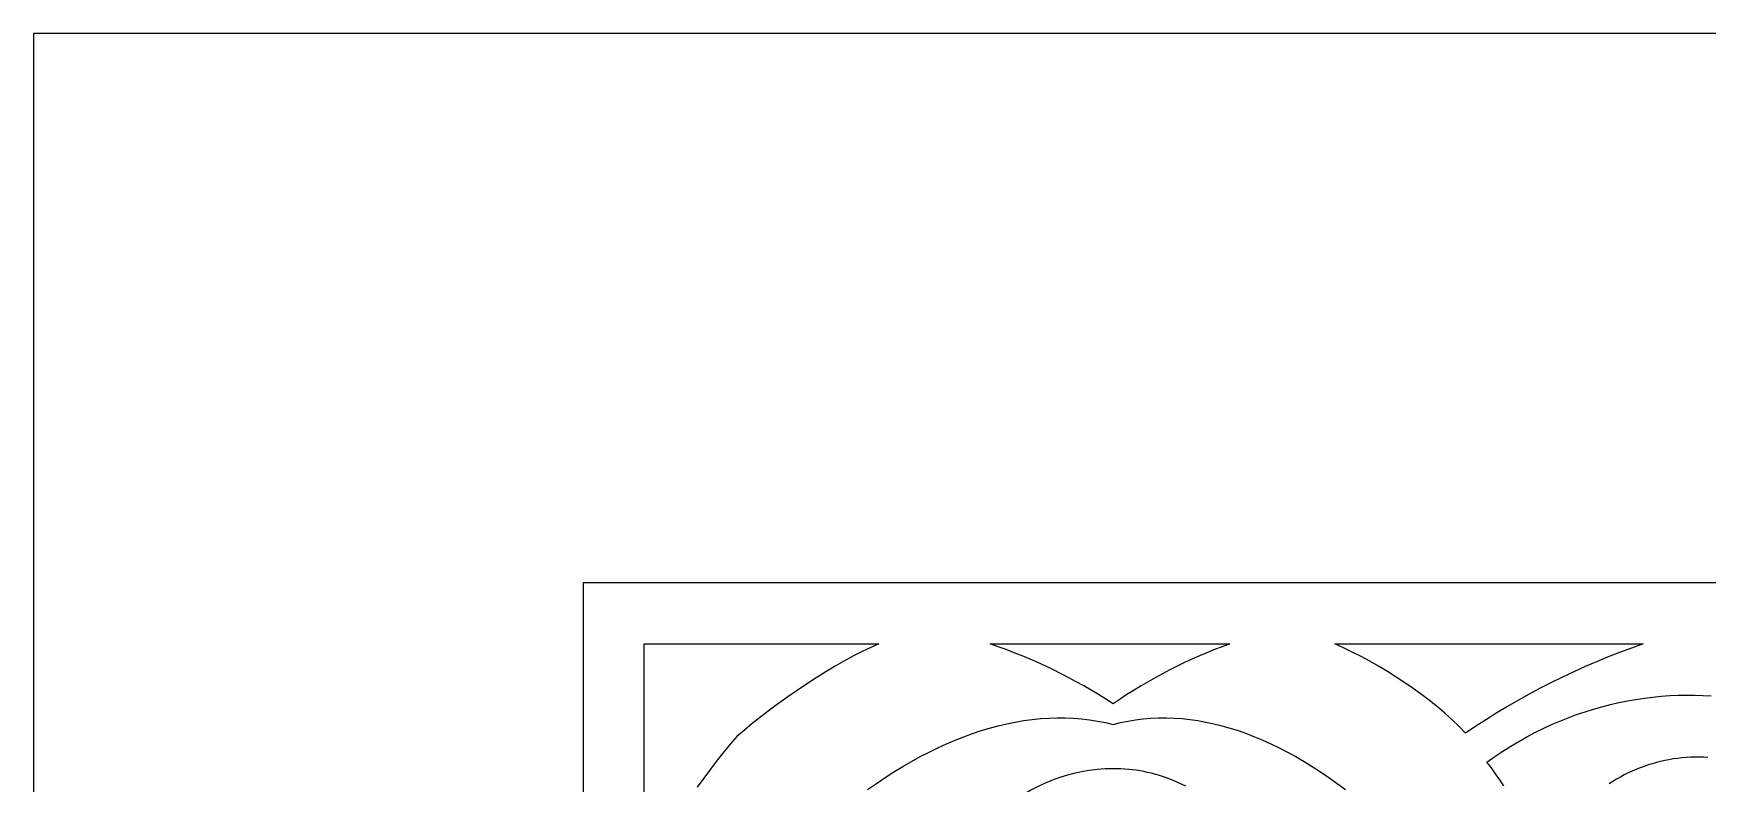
# Model space of a CAD drawing. Extents: x 1336 to 2036, y -730 to 370.
# Drawn here: x 1335.7 to 1472.8, y 308.7 to 370.2 of the extents above; entities that cross this region are included whole.
import ezdxf

# ---------------------------------------------------------------- set-up
doc = ezdxf.new("R2010")
doc.units = 0
doc.layers.add('LAYER_1', color=18, linetype='CONTINUOUS')
doc.layers.add('LAYER_2', color=4, linetype='CONTINUOUS')

msp = doc.modelspace()

# ---------------------------------------------------------------- linework, layer by layer
at = {"layer": 'LAYER_1'}
for points in [[(1335.73, -729.84), (2035.73, -729.84), (2035.73, 370.16), (1335.73, 370.16)], [(1433.68, 320.15), (1433.06, 319.92), (1432.43, 319.68), (1431.81, 319.42), (1431.2, 319.16), (1430.59, 318.89), (1429.98, 318.61), (1429.37, 318.31), (1428.77, 318.01), (1428.18, 317.7), (1427.59, 317.38), (1427, 317.05), (1426.42, 316.71), (1425.85, 316.36), (1425.27, 316), (1424.71, 315.63), (1424.15, 315.25), (1423.55, 315.63), (1422.95, 316), (1422.35, 316.36), (1421.74, 316.71), (1421.12, 317.05), (1420.5, 317.38), (1419.88, 317.7), (1419.25, 318.01), (1418.62, 318.31), (1417.98, 318.61), (1417.34, 318.89), (1416.69, 319.16), (1416.04, 319.42), (1415.38, 319.68), (1414.72, 319.92), (1414.06, 320.15), (1424.14, 320.15)], [(1467.53, 320.15), (1466.57, 319.81), (1465.61, 319.45), (1464.66, 319.08), (1463.72, 318.69), (1462.78, 318.29), (1461.85, 317.87), (1460.93, 317.43), (1460.02, 316.98), (1459.11, 316.51), (1458.21, 316.03), (1457.32, 315.54), (1456.44, 315.03), (1455.56, 314.5), (1454.7, 313.96), (1453.84, 313.41), (1452.99, 312.84), (1452.46, 313.39), (1451.9, 313.93), (1451.3, 314.46), (1450.69, 314.98), (1450.05, 315.5), (1449.39, 316), (1448.71, 316.49), (1448.02, 316.97), (1447.31, 317.43), (1446.6, 317.88), (1445.88, 318.31), (1445.16, 318.72), (1444.44, 319.11), (1443.72, 319.48), (1443, 319.83), (1442.29, 320.15)]]:
    msp.add_lwpolyline(points, close=True, dxfattribs=at)
for points in [[(1385.74, 300.94), (1385.73, 320.15), (1404.95, 320.15), (1404.29, 319.86), (1403.59, 319.53), (1402.87, 319.16), (1402.13, 318.75), (1401.37, 318.32), (1400.6, 317.85), (1399.82, 317.37), (1399.04, 316.86), (1398.26, 316.34), (1397.49, 315.81), (1396.73, 315.26), (1396, 314.72), (1395.28, 314.17), (1394.59, 313.63), (1393.94, 313.09), (1393.33, 312.56), (1392.8, 311.95), (1392.26, 311.3), (1391.72, 310.61), (1391.17, 309.89), (1390.63, 309.16), (1390.08, 308.4)], [(1456.13, 308.51), (1455.8, 309.01), (1455.46, 309.5), (1455.11, 309.98), (1454.75, 310.46), (1455.39, 310.92), (1456.04, 311.35), (1456.69, 311.76), (1457.35, 312.15), (1458.01, 312.53), (1458.68, 312.88), (1459.35, 313.21), (1460.03, 313.53), (1460.71, 313.82), (1461.4, 314.09), (1462.09, 314.35), (1462.78, 314.59), (1463.47, 314.8), (1464.16, 315), (1464.86, 315.18), (1465.55, 315.34), (1466.25, 315.48), (1466.94, 315.6), (1467.64, 315.71), (1468.33, 315.79), (1469.02, 315.86), (1469.71, 315.91), (1470.4, 315.94), (1471.08, 315.95), (1471.76, 315.94), (1472.43, 315.92), (1473.1, 315.88)], [(1404.03, 308.22), (1404.75, 308.72), (1405.47, 309.2), (1406.19, 309.66), (1406.91, 310.1), (1407.62, 310.52), (1408.34, 310.91), (1409.06, 311.28), (1409.77, 311.63), (1410.48, 311.96), (1411.2, 312.26), (1411.91, 312.54), (1412.61, 312.8), (1413.32, 313.04), (1414.02, 313.25), (1414.72, 313.44), (1415.42, 313.6), (1416.12, 313.74), (1416.81, 313.86), (1417.5, 313.96), (1418.18, 314.03), (1418.86, 314.07), (1419.54, 314.09), (1420.21, 314.09), (1420.88, 314.06), (1421.54, 314.01), (1422.2, 313.93), (1422.85, 313.83), (1423.5, 313.7), (1424.14, 313.55), (1424.75, 313.7), (1425.36, 313.83), (1425.98, 313.93), (1426.6, 314.01), (1427.23, 314.06), (1427.86, 314.09), (1428.5, 314.09), (1429.14, 314.07), (1429.78, 314.03), (1430.43, 313.96), (1431.08, 313.86), (1431.73, 313.74), (1432.39, 313.6), (1433.05, 313.44), (1433.71, 313.25), (1434.38, 313.04), (1435.05, 312.8), (1435.72, 312.54), (1436.39, 312.26), (1437.06, 311.96), (1437.74, 311.63), (1438.41, 311.28), (1439.09, 310.91), (1439.77, 310.52), (1440.44, 310.1), (1441.12, 309.66), (1441.8, 309.2), (1442.48, 308.72), (1443.16, 308.22)], [(1472.83, 310.84), (1472.47, 310.86), (1472.12, 310.87), (1471.76, 310.87), (1471.41, 310.86), (1471.05, 310.84), (1470.7, 310.81), (1470.35, 310.77), (1470, 310.72), (1469.65, 310.66), (1469.31, 310.59), (1468.96, 310.51), (1468.62, 310.43), (1468.28, 310.33), (1467.95, 310.23), (1467.61, 310.11), (1467.28, 309.99), (1466.95, 309.86), (1466.63, 309.72), (1466.3, 309.57), (1465.98, 309.41), (1465.67, 309.24), (1465.36, 309.07), (1465.05, 308.88), (1464.75, 308.69)]]:
    msp.add_lwpolyline(points, dxfattribs=at)
msp.add_lwpolyline([(1430.08, 308.48), (1429.54, 308.75), (1428.99, 308.99), (1428.42, 309.21), (1427.84, 309.39), (1427.25, 309.55), (1426.95, 309.62), (1426.65, 309.69), (1426.34, 309.74), (1426.03, 309.79), (1425.72, 309.83), (1425.41, 309.86), (1425.1, 309.89), (1424.78, 309.91), (1424.46, 309.92), (1424.14, 309.92, 0.38795), (1410.48, 297.44)], format="xyb", dxfattribs=at)
at = {"layer": 'LAYER_2'}
msp.add_lwpolyline([(1990.72, -684.83), (1990.72, 325.15), (1380.73, 325.15), (1380.73, -684.83)], close=True, dxfattribs=at)

doc.saveas('drawing.dxf')
